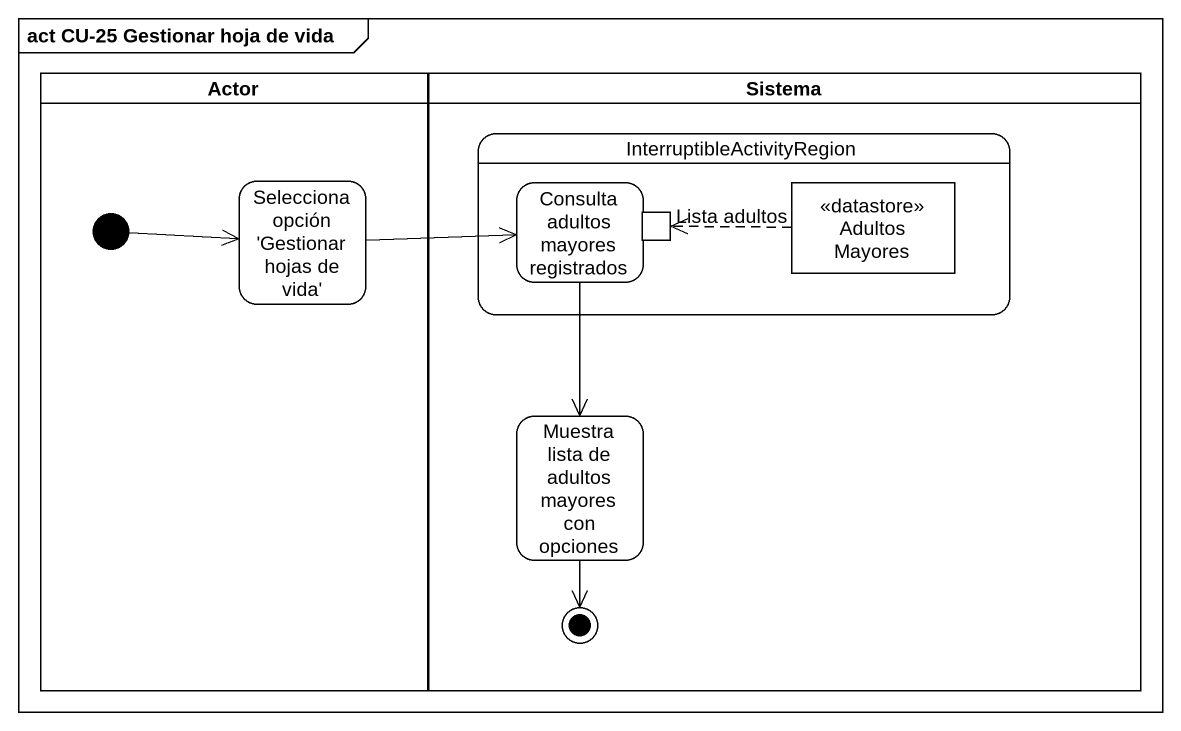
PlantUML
@startuml
mainframe act CU-25 Gestionar hoja de vida
hide empty description
state "Actor" as Actor_ <<partition>> {
  state "Selecciona opción 'Gestionar hojas de vida'" as Selecciona_opción_Gestionar
  [*] -right-> Selecciona_opción_Gestionar
}
state Sistema <<partition>> {
  state InterruptibleActivityRegion {
    state "Consulta adultos mayores registrados" as Consulta_adultos_mayores {
      state "Lista adultos" as Lista_adultos <<inputPin>>
    }
    state "Adultos Mayores" as Adultos_Mayores <<datastore>>
  }
  state "Muestra lista de adultos mayores con opciones" as Muestra_lista_de_adultos
  Muestra_lista_de_adultos --> [*]
}
Selecciona_opción_Gestionar -right-> Consulta_adultos_mayores
Consulta_adultos_mayores --> Muestra_lista_de_adultos
Adultos_Mayores -left[dashed]-> Lista_adultos
@enduml
